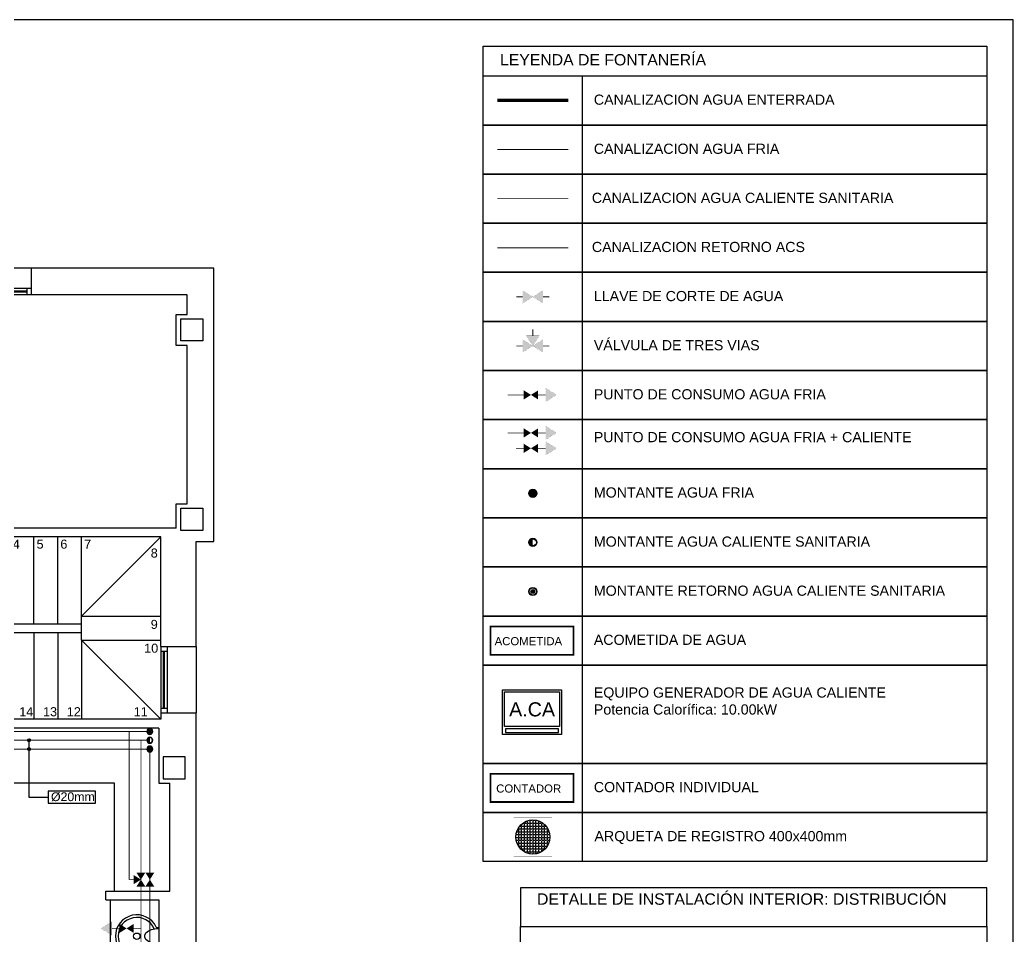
# Model space of a CAD drawing. Header units: millimetres. Extents: x 441156 to 441876, y 4514765 to 4515211.
# Drawn here: x 441382.74 to 441394.01, y 4514959.53 to 4514969.94 of the extents above; entities that cross this region are included whole.
import ezdxf
from ezdxf.enums import TextEntityAlignment as Align

# ---------------------------------------------------------------- set-up
doc = ezdxf.new("R2010")
doc.units = ezdxf.units.MM
for name, pattern in [('CONTINUA', [0]), ('DASHED', [0.75, 0.5, -0.25]), ('RAYITAS', [0.375, 0.25, -0.125])]:
    doc.linetypes.add(name, pattern=pattern)
doc.layers.add('01_cartela', color=6, linetype='Continuous', plot=False)
for name, color, linetype in [('01_mono PRIMERA', 2, 'Continuous'), ('01_proyección', 4, 'RAYITAS'), ('01_textos', 7, 'Continuous'), ('CALEFAC_NOTAS', 7, 'Continuous'), ('INGIN CLIMATIZACION TEXTO', 7, 'Continuous'), ('INGIN FONTANERIA ACS', 10, 'Continuous'), ('INGIN FONTANERIA AGUA FRIA', 150, 'Continuous'), ('INGIN FONTANERIA MAQUINAS', 7, 'Continuous'), ('INGIN FONTANERIA TEXTO', 7, 'Continuous'), ('INGIN SANEAMIENTO TEXTO', 7, 'Continuous'), ('INGIN TEXTO', 7, 'Continuous')]:
    doc.layers.add(name, color=color, linetype=linetype)
doc.styles.add('Estilo1', font='swissel.ttf')
doc.styles.add('NIEVES2', font='sanss___.ttf')

# ---------------------------------------------------------------- blocks, each defined once
blk = doc.blocks.new('MONTANTE AF')
at = {"layer": 'INGIN FONTANERIA AGUA FRIA', "ltscale": 0.01}
h = blk.add_hatch(color=256, dxfattribs=at)
h.dxf.hatch_style = 1
edge = h.paths.add_edge_path()
edge.add_arc((52.455, 53.384), 0.222, 0, 360)
edge = h.paths.add_edge_path(flags=17)
edge.add_arc((52.455, 53.384), 0.192, 0, 360)
h = blk.add_hatch(color=256, dxfattribs=at)
h.dxf.hatch_style = 1
edge = h.paths.add_edge_path()
edge.add_arc((52.455, 53.384), 0.192, 0, 360)
for radius in [0.222, 0.192]:
    blk.add_circle((52.455, 53.384), radius, dxfattribs=at)
blk = doc.blocks.new('MONTANTE ACS')
at = {"layer": 'INGIN FONTANERIA ACS', "ltscale": 0.01}
h = blk.add_hatch(color=256, dxfattribs=at)
h.dxf.hatch_style = 1
edge = h.paths.add_edge_path()
edge.add_arc((52.455, 52.184), 0.222, 0, 360)
edge = h.paths.add_edge_path(flags=17)
edge.add_arc((52.455, 52.184), 0.192, 0, 360)
h = blk.add_hatch(color=256, dxfattribs=at)
h.dxf.hatch_style = 1
edge = h.paths.add_edge_path()
edge.add_line((52.455, 51.992), (52.455, 52.376))
edge.add_arc((52.455, 52.184), 0.192, 90, 270)
for radius in [0.222, 0.192]:
    blk.add_circle((52.455, 52.184), radius, dxfattribs=at)
blk = doc.blocks.new('MONTANTE RACS')
at = {"layer": 'INGIN FONTANERIA ACS', "ltscale": 0.01}
h = blk.add_hatch(color=86, dxfattribs=at)
h.dxf.hatch_style = 1
edge = h.paths.add_edge_path()
edge.add_arc((52.455, 50.984), 0.222, 0, 360)
edge = h.paths.add_edge_path(flags=17)
edge.add_arc((52.455, 50.984), 0.192, 0, 360)
h = blk.add_hatch(color=86, dxfattribs=at)
h.dxf.hatch_style = 1
edge = h.paths.add_edge_path()
edge.add_arc((52.455, 50.984), 0.105, 0, 360)
at = {"layer": 'INGIN FONTANERIA ACS', "color": 86, "ltscale": 0.01}
for radius in [0.222, 0.192, 0.105]:
    blk.add_circle((52.455, 50.984), radius, dxfattribs=at)
blk = doc.blocks.new('LLAVE DE CORTE')
at = {"layer": 'INGIN FONTANERIA AGUA FRIA'}
h = blk.add_hatch(color=256, dxfattribs=at)
h.dxf.hatch_style = 1
h.paths.add_polyline_path([(52.208, 49.627), (52.208, 49.94), (52.455, 49.784)])
h = blk.add_hatch(color=256, dxfattribs=at)
h.dxf.hatch_style = 1
h.paths.add_polyline_path([(52.703, 49.627), (52.703, 49.94), (52.455, 49.784)])
at = {"layer": 'INGIN FONTANERIA AGUA FRIA', "ltscale": 0.01}
for points, const_width in [([(52.208, 49.784), (52.05, 49.784)], 0.02), ([(52.208, 49.627), (52.208, 49.94), (52.455, 49.784), (52.208, 49.627)], 0.0015), ([(52.703, 49.627), (52.703, 49.94), (52.455, 49.784), (52.703, 49.627)], 0.0015), ([(52.703, 49.784), (52.861, 49.784)], 0.02)]:
    blk.add_lwpolyline(points, dxfattribs=dict(at, const_width=const_width))
blk = doc.blocks.new('3 VIAS')
at = {"layer": 'INGIN FONTANERIA ACS'}
h = blk.add_hatch(color=256, dxfattribs=at)
h.dxf.hatch_style = 1
h.paths.add_polyline_path([(52.612, 48.832), (52.299, 48.832), (52.455, 48.584)])
h = blk.add_hatch(color=256, dxfattribs=at)
h.dxf.hatch_style = 1
h.paths.add_polyline_path([(52.208, 48.427), (52.208, 48.74), (52.455, 48.584)])
h = blk.add_hatch(color=256, dxfattribs=at)
h.dxf.hatch_style = 1
h.paths.add_polyline_path([(52.703, 48.427), (52.703, 48.74), (52.455, 48.584)])
at = {"layer": 'INGIN FONTANERIA ACS', "ltscale": 0.01}
for points, const_width in [([(52.612, 48.832), (52.299, 48.832), (52.455, 48.584), (52.612, 48.832)], 0.0015), ([(52.456, 48.832), (52.456, 48.99)], 0.02), ([(52.208, 48.584), (52.05, 48.584)], 0.02), ([(52.208, 48.427), (52.208, 48.74), (52.455, 48.584), (52.208, 48.427)], 0.0015), ([(52.703, 48.427), (52.703, 48.74), (52.455, 48.584), (52.703, 48.427)], 0.0015), ([(52.703, 48.584), (52.861, 48.584)], 0.02)]:
    blk.add_lwpolyline(points, dxfattribs=dict(at, const_width=const_width))
blk = doc.blocks.new('ARQUETA REGISTRO')
at = {"layer": 'INGIN FONTANERIA AGUA FRIA'}
h = blk.add_hatch(dxfattribs=at)
h.set_pattern_fill('ANGLE', color=256, scale=0.01)
h.set_pattern_definition([(0, (0, 0), (0, 0.06985), [0.0508, -0.01905]), (90, (0, 0), (-0.06985, 4e-18), [0.0508, -0.01905])])
edge = h.paths.add_edge_path()
edge.add_arc((52.458, 47.384), 0.416, 0, 360)
at = {"layer": 'INGIN FONTANERIA AGUA FRIA', "ltscale": 0.01, "const_width": 0.0015}
for points in [[(51.958, 47.884), (52.958, 47.884), (52.958, 46.884), (51.958, 46.884)], [(51.99, 47.852), (52.927, 47.852), (52.927, 46.916), (51.99, 46.916)]]:
    blk.add_lwpolyline(points, close=True, dxfattribs=at)
at = {"layer": 'INGIN FONTANERIA AGUA FRIA', "ltscale": 0.05}
blk.add_circle((52.458, 47.384), 0.416, dxfattribs=at)
blk = doc.blocks.new('CALDERA')
at = {"layer": 'INGIN FONTANERIA MAQUINAS', "color": 5}
for points in [[(2.5155, 32.4781), (2.5155, 32.8604), (3.0215, 32.8604), (3.0215, 32.4781), (2.5155, 32.4781)], [(2.5337, 32.5457), (2.5337, 32.8422), (3.0033, 32.8422), (3.0033, 32.5457)], [(3.0033, 32.5457), (2.5337, 32.5457)]]:
    blk.add_lwpolyline(points, dxfattribs=at)
blk.add_lwpolyline([(2.5418, 32.4941), (2.9951, 32.4941), (2.9951, 32.5273), (2.5418, 32.5273)], close=True, dxfattribs=at)
at = {"layer": 'INGIN FONTANERIA MAQUINAS', "color": 5, "style": 'NIEVES2'}
blk.add_text('A.CA', height=0.12049, dxfattribs=at).set_placement((2.5731, 32.6328))
blk = doc.blocks.new('A$C11D349B9')
at = {"layer": '01_mono PRIMERA', "color": 254}
for p, q in [((1.433, 9.295), (1.433, 13.7)), ((2.933, 13.7, 0), (1.433, 13.7, 0)), ((2.933, 13.4, 0), (2.933, 13.7, 0)), ((2.933, 13.7, 0), (4.433, 13.7, 0)), ((5.983, 13.7, 0), (4.433, 13.7, 0)), ((4.433, 13.4, 0), (4.433, 13.7, 0)), ((5.983, 13.4, 0), (5.983, 13.7, 0)), ((7.483, 13.7, 0), (5.983, 13.7, 0)), ((9.553, 13.7, 0), (7.483, 13.7, 0)), ((7.483, 13.4, 0), (7.483, 13.7, 0)), ((9.553, 10.6), (9.553, 13.7)), ((2.933, 13.47, 0), (4.433, 13.47, 0)), ((2.983, 13.47, 0), (2.983, 13.4, 0)), ((2.983, 13.442, 0), (3.383, 13.442, 0)), ((2.983, 13.428, 0), (3.383, 13.428, 0)), ((3.383, 13.47, 0), (3.383, 13.4, 0)), ((3.433, 13.47, 0), (3.433, 13.4, 0)), ((3.483, 13.47, 0), (3.483, 13.4, 0)), ((3.483, 13.442, 0), (4.383, 13.442, 0)), ((3.483, 13.428, 0), (4.383, 13.428, 0)), ((4.383, 13.47, 0), (4.383, 13.4, 0)), ((7.483, 13.47, 0), (5.983, 13.47, 0)), ((6.033, 13.47, 0), (6.033, 13.4, 0)), ((6.933, 13.442, 0), (6.033, 13.442, 0)), ((6.933, 13.428, 0), (6.033, 13.428, 0)), ((6.933, 13.47, 0), (6.933, 13.4, 0)), ((6.983, 13.47, 0), (6.983, 13.4, 0)), ((7.033, 13.47, 0), (7.033, 13.4, 0)), ((7.433, 13.442, 0), (7.033, 13.442, 0)), ((7.433, 13.428, 0), (7.033, 13.428, 0)), ((7.433, 13.47, 0), (7.433, 13.4, 0)), ((1.733, 13.175), (1.733, 13.4)), ((2.933, 13.4, 0), (1.733, 13.4, 0)), ((2.933, 13.4, 0), (4.433, 13.4, 0)), ((4.968, 13.4, 0), (4.433, 13.4, 0)), ((4.968, 9.665), (4.968, 13.4)), ((5.458, 13.4, 0), (5.983, 13.4, 0)), ((7.483, 13.4, 0), (5.983, 13.4, 0)), ((9.253, 13.4, 0), (7.483, 13.4, 0)), ((9.253, 13.175), (9.253, 13.4)), ((1.733, 9.665), (1.733, 12.825)), ((5.068, 9.665), (5.068, 12.825)), ((9.253, 11.025), (9.253, 12.825)), ((9.128, 10.75), (6.603, 10.75)), ((6.603, 9.665), (6.603, 10.75)), ((8.953, 10.65), (6.703, 10.65)), ((6.703, 9.565), (6.703, 10.65)), ((6.973, 9.665), (6.973, 10.65)), ((7.243, 9.665), (7.243, 10.65)), ((7.513, 9.665), (7.513, 10.65)), ((7.783, 9.665), (7.783, 10.65)), ((8.053, 9.75), (8.053, 10.65)), ((8.053, 9.75), (8.953, 10.65)), ((8.953, 9.405), (8.953, 10.65)), ((9.353, 9.405), (9.353, 10.6)), ((9.353, 10.6, 0), (9.553, 10.6, 0)), ((4.877, 10.388), (4.835, 10.388)), ((4.835, 10.388), (4.835, 9.665)), ((4.877, 10.388), (4.877, 9.565)), ((5.789, 10.388), (5.831, 10.388)), ((5.789, 10.388), (5.789, 9.565)), ((5.831, 10.388), (5.831, 9.665)), ((8.053, 9.75), (8.953, 9.75)), ((8.053, 9.48), (8.053, 9.75)), ((4.102, 9.665), (1.733, 9.665)), ((4.152, 9.665), (4.102, 9.665)), ((4.102, 9.665), (4.102, 9.565)), ((4.152, 9.665), (4.152, 9.565)), ((4.927, 9.665), (4.835, 9.665)), ((4.927, 9.665), (4.927, 9.565)), ((4.927, 9.665), (4.968, 9.665)), ((5.739, 9.665), (5.068, 9.665)), ((5.739, 9.665), (5.831, 9.665)), ((5.739, 9.665), (5.739, 9.565)), ((6.514, 9.665), (6.564, 9.665)), ((6.514, 9.665), (6.514, 9.565)), ((6.603, 9.665), (6.564, 9.665)), ((6.564, 9.665), (6.603, 9.665)), ((6.564, 9.665), (6.564, 9.565)), ((6.703, 9.665), (8.053, 9.665)), ((3.968, 9.565), (2.608, 9.565, 0)), ((2.608, 9.38, 0), (2.608, 9.565, 0)), ((3.968, 9.515), (3.968, 9.565)), ((3.968, 9.515), (3.968, 9.423)), ((3.968, 9.515), (4.068, 9.515)), ((4.102, 9.565), (4.068, 9.565)), ((4.068, 9.515), (4.068, 9.565)), ((4.068, 9.465), (4.068, 9.515)), ((4.102, 9.565), (4.152, 9.565)), ((4.877, 9.565), (4.927, 9.565)), ((5.739, 9.565), (4.927, 9.565)), ((5.789, 9.565), (5.739, 9.565)), ((6.564, 9.565), (6.514, 9.565)), ((6.703, 9.565), (6.564, 9.565)), ((6.703, 9.565), (6.703, 8.58)), ((6.703, 9.565), (8.053, 9.565)), ((6.973, 9.565), (6.973, 8.58)), ((7.243, 9.565), (7.243, 8.58)), ((7.513, 9.565), (7.513, 8.58)), ((7.783, 9.565), (7.783, 8.58)), ((8.053, 9.48), (8.953, 9.48)), ((8.053, 9.48), (8.053, 8.58)), ((8.053, 9.48), (8.953, 8.58)), ((2.608, 9.38, 0), (1.858, 9.38, 0)), ((1.858, 9.295), (1.858, 9.38, 0)), ((2.608, 9.355), (2.608, 9.38, 0)), ((3.244, 9.465), (3.244, 9.423)), ((3.244, 9.465), (4.068, 9.465)), ((3.244, 9.423), (3.968, 9.423)), ((8.953, 9.405), (8.953, 8.655)), ((8.953, 9.405), (9.353, 9.405)), ((9.023, 9.405), (9.023, 8.655)), ((9.353, 9.405), (9.353, 8.655)), ((1.858, 9.295, 0), (1.433, 9.295)), ((1.433, 8.595), (1.433, 9.295)), ((1.788, 8.595), (1.788, 9.295)), ((1.858, 9.245), (1.788, 9.245)), ((1.816, 8.645), (1.816, 9.245)), ((1.83, 8.645), (1.83, 9.245)), ((1.858, 7.955), (1.858, 9.355)), ((2.608, 9.355), (1.858, 9.355)), ((1.858, 8.595), (1.858, 9.295)), ((2.582, 9.329), (1.884, 9.329)), ((1.884, 9.329), (1.884, 7.981)), ((2.118, 9.275), (2.348, 9.275)), ((2.582, 7.981), (2.582, 9.329)), ((2.608, 7.955), (2.608, 9.355)), ((8.953, 9.355), (9.023, 9.355)), ((8.981, 8.705), (8.981, 9.355)), ((8.995, 8.705), (8.995, 9.355)), ((1.977, 8.237), (1.963, 9.116)), ((2.143, 9.115), (2.323, 9.115)), ((2.489, 8.237), (2.503, 9.116)), ((2.019, 8.237), (2.007, 8.989)), ((2.447, 8.237), (2.459, 8.989)), ((3.968, 8.74), (3.968, 8.69)), ((3.968, 8.74), (4.068, 8.74)), ((3.968, 7.955), (3.968, 8.69)), ((3.968, 8.69), (4.068, 8.69)), ((4.068, 8.69), (4.068, 8.74)), ((4.068, 8.58), (4.068, 8.69)), ((8.953, 8.705), (9.023, 8.705)), ((1.433, 7.68), (1.433, 8.595)), ((1.433, 8.595), (1.858, 8.595)), ((1.858, 8.645), (1.788, 8.645)), ((1.858, 8.595), (1.858, 7.955)), ((4.068, 8.58), (4.268, 8.58)), ((5.283, 8.58, 0), (4.268, 8.58)), ((4.268, 8.58), (4.268, 7.955)), ((5.419, 8.58), (5.283, 8.58)), ((5.283, 8.58, 0), (5.283, 7.955, 0)), ((5.419, 8.58), (5.469, 8.58)), ((5.419, 8.48), (5.419, 8.58)), ((5.469, 8.48), (5.469, 8.58)), ((6.194, 7.756), (6.194, 8.58)), ((6.194, 8.58), (6.244, 8.58)), ((8.953, 8.58), (6.244, 8.58)), ((6.244, 8.48), (6.244, 8.58)), ((8.953, 8.655), (9.353, 8.655)), ((8.953, 8.655), (8.953, 8.58)), ((9.353, 3), (9.353, 8.655)), ((2.847, 8.495, 0), (2.843, 8.285, 0)), ((3.069, 8.545, 0), (2.897, 8.545, 0)), ((3.119, 8.495, 0), (3.123, 8.285, 0)), ((3.968, 8.505), (3.358, 8.505, 0)), ((3.358, 7.955, 0), (3.358, 8.505, 0)), ((4.068, 8.53), (4.068, 7.955)), ((4.068, 8.53), (4.068, 7.955)), ((4.068, 8.53), (4.218, 8.53)), ((4.218, 8.53), (4.218, 7.955)), ((5.283, 8.555, 0), (4.268, 8.555)), ((5.419, 8.48), (5.383, 8.48)), ((5.383, 8.48, 0), (5.383, 7.855, 0)), ((5.469, 8.48), (5.419, 8.48)), ((6.244, 8.48), (6.153, 8.48)), ((6.153, 7.756), (6.153, 8.48)), ((6.283, 8.48), (6.244, 8.48)), ((6.283, 8.48), (6.244, 8.48)), ((6.283, 7.855), (6.283, 8.48)), ((6.333, 8.205), (6.333, 8.48)), ((6.783, 8.48), (6.333, 8.48)), ((6.783, 8.48), (6.783, 7.905)), ((8.928, 8.48), (6.833, 8.48)), ((6.833, 8.48), (6.833, 7.855)), ((2.943, 8.305, 0), (2.943, 8.365, 0)), ((3.023, 8.305, 0), (3.023, 8.365, 0)), ((3.073, 8.235, 0), (2.893, 8.235, 0)), ((3.013, 8.295, 0), (2.953, 8.295, 0)), ((2.22, 8.005), (2.22, 8.142)), ((2.246, 8.142), (2.246, 8.005)), ((6.333, 8.205), (6.633, 8.205)), ((6.633, 7.905), (6.633, 8.205)), ((2.066, 8.035), (2.027, 7.995)), ((2.067, 8.012), (2.133, 8.012)), ((2.067, 8.012), (2.067, 7.997)), ((2.167, 8.05), (2.102, 8.05)), ((2.167, 8.092), (2.22, 8.092)), ((2.167, 8.05), (2.22, 8.05)), ((2.246, 8.092), (2.299, 8.092)), ((2.246, 8.05), (2.299, 8.05)), ((2.299, 8.05), (2.364, 8.05)), ((2.399, 8.012), (2.333, 8.012)), ((2.399, 7.997), (2.399, 8.012)), ((2.4, 8.035), (2.439, 7.995)), ((2.817, 8.082, 0), (2.815, 7.955, 0)), ((3.149, 8.082, 0), (3.151, 7.955, 0)), ((3.648, 8.111, 0), (3.678, 8.112, 0)), ((3.968, 7.955, 0), (1.858, 7.955, 0)), ((2.608, 7.955), (1.858, 7.955)), ((1.884, 7.981), (2.582, 7.981)), ((2.067, 7.997), (2.133, 7.997)), ((2.333, 7.997), (2.399, 7.997)), ((3.566, 7.957, 0), (3.567, 7.972, 0)), ((3.757, 7.955, 0), (3.569, 7.955, 0)), ((3.76, 7.957, 0), (3.759, 7.972, 0)), ((4.218, 7.955), (4.068, 7.955)), ((5.283, 7.955), (4.268, 7.955)), ((6.633, 7.905), (6.783, 7.905)), ((2.133, 5.055), (2.133, 7.855)), ((5.383, 7.855, 0), (2.133, 7.855, 0)), ((6.283, 7.855), (6.833, 7.855)), ((8.428, 7.855), (6.833, 7.855)), ((8.428, 6.63), (8.428, 7.855)), ((8.928, 7.855, 0), (9.053, 7.855, 0)), ((9.053, 6.63), (9.053, 7.855)), ((1.833, 7.68), (1.433, 7.68)), ((1.833, 4.63), (1.833, 7.68)), ((6.194, 7.756), (6.153, 7.756)), ((6.408, 6.63), (6.408, 5.055)), ((7.133, 6.63, 0), (6.408, 6.63)), ((7.133, 6.63, 0), (7.133, 6.53, 0)), ((8.328, 6.63, 0), (9.053, 6.63, 0)), ((8.328, 6.53, 0), (8.328, 6.63, 0)), ((6.508, 6.53), (6.508, 5.055)), ((7.133, 6.53, 0), (6.508, 6.53, 0)), ((7.133, 6.53, 0), (6.508, 6.53, 0)), ((7.133, 4.93, 0), (7.133, 6.53, 0)), ((8.328, 6.53, 0), (8.928, 6.53, 0)), ((8.378, 6.53, 0), (8.378, 4.93, 0)), ((8.928, 6.53, 0), (8.928, 4.93, 0)), ((8.926, 6.215, 0), (8.911, 6.214, 0)), ((8.928, 6.212, 0), (8.928, 6.024, 0)), ((8.771, 6.103, 0), (8.771, 6.134, 0)), ((8.926, 6.022, 0), (8.911, 6.023, 0)), ((8.926, 5.438, 0), (8.911, 5.437, 0)), ((8.928, 5.247, 0), (8.928, 5.435, 0)), ((8.771, 5.356, 0), (8.771, 5.326, 0)), ((8.926, 5.244, 0), (8.911, 5.245, 0)), ((6.408, 5.055), (6.283, 5.055)), ((6.283, 4.93, 0), (6.283, 5.055, 0)), ((6.358, 5.055), (6.358, 5.055)), ((6.508, 5.055), (6.633, 5.055)), ((6.558, 5.055), (6.558, 5.055)), ((6.633, 4.93, 0), (6.633, 5.055, 0)), ((2.258, 4.93), (2.828, 4.93, 0)), ((2.828, 4.93), (2.828, 4.63)), ((5.628, 4.93, 0), (2.828, 4.93)), ((5.628, 4.86, 0), (2.828, 4.86)), ((2.878, 4.93), (2.878, 4.86)), ((2.878, 4.902, 0), (4.578, 4.902, 0)), ((2.878, 4.888, 0), (4.578, 4.888, 0)), ((4.578, 4.93, 0), (4.578, 4.86, 0)), ((4.628, 4.93, 0), (4.628, 4.86, 0)), ((4.678, 4.93, 0), (4.678, 4.86, 0)), ((5.578, 4.902, 0), (4.678, 4.902, 0)), ((5.578, 4.888, 0), (4.678, 4.888, 0)), ((5.578, 4.93, 0), (5.578, 4.86, 0)), ((5.628, 4.93, 0), (6.283, 4.93, 0)), ((5.628, 4.93, 0), (5.628, 4.63, 0)), ((6.633, 4.93, 0), (7.133, 4.93, 0)), ((7.133, 4.05, 0), (7.133, 4.93, 0)), ((8.328, 4.93, 0), (8.928, 4.93)), ((8.328, 4.93, 0), (8.328, 4.894, 0)), ((8.328, 4.894, 0), (8.328, 4.866, 0)), ((8.328, 4.866, 0), (8.328, 4.83, 0)), ((8.328, 4.83, 0), (8.928, 4.83)), ((8.928, 4.83, 0), (8.928, 3.3, 0)), ((1.833, 4.63), (2.828, 4.63)), ((1.833, 3), (1.833, 4.63)), ((1.853, 4.63), (1.853, 3.02)), ((1.883, 4.63), (1.883, 3.05)), ((2.828, 4.63), (5.628, 4.63, 0)), ((5.628, 4.63), (6.808, 4.63)), ((6.808, 3), (6.808, 4.63)), ((8.338, 4.534, 0), (8.338, 4.362, 0)), ((8.387, 4.584, 0), (8.597, 4.588, 0)), ((8.648, 4.538, 0), (8.648, 4.358, 0)), ((8.801, 4.614, 0), (8.928, 4.616, 0)), ((8.578, 4.488, 0), (8.518, 4.488, 0)), ((8.578, 4.408, 0), (8.518, 4.408, 0)), ((8.588, 4.478, 0), (8.588, 4.418, 0)), ((8.387, 4.312, 0), (8.597, 4.308, 0)), ((8.801, 4.282, 0), (8.928, 4.28, 0)), ((7.233, 3.3), (7.383, 3.3)), ((8.083, 3.3, 0), (7.383, 3.3, 0)), ((7.383, 3.3, 0), (7.383, 3, 0)), ((7.433, 3.3, 0), (7.433, 3.23, 0)), ((8.033, 3.272, 0), (7.433, 3.272, 0)), ((8.033, 3.3, 0), (8.033, 3.23, 0)), ((8.083, 3.3), (8.928, 3.3)), ((8.083, 3.3, 0), (8.083, 3, 0)), ((8.083, 3.23, 0), (7.383, 3.23, 0)), ((8.033, 3.258, 0), (7.433, 3.258, 0)), ((1.883, 3.05), (6.808, 3.05)), ((1.833, 3), (6.808, 3)), ((1.833, 3), (1.833, 0)), ((1.853, 3.02), (6.808, 3.02)), ((1.923, 3), (1.923, 0.1)), ((2.023, 0.1), (2.023, 3)), ((5.543, 0.2, 0), (5.543, 3, 0)), ((5.643, 0.2, 0), (5.643, 3, 0)), ((6.808, 3), (7.383, 3)), ((8.083, 3, 0), (7.383, 3, 0)), ((8.083, 3), (9.353, 3, 0)), ((9.163, 0.1, 0), (9.163, 3, 0)), ((9.263, 3, 0), (9.263, 0.1, 0)), ((9.353, 3, 0), (9.353, 0, 0)), ((2.023, 2.9, 0), (5.543, 2.9, 0)), ((5.643, 2.9, 0), (9.163, 2.9, 0)), ((5.543, 2.262, 0), (2.023, 2.262, 0)), ((9.163, 2.262, 0), (5.643, 2.262, 0)), ((5.543, 2.212, 0), (2.023, 2.212, 0)), ((9.163, 2.212, 0), (5.643, 2.212, 0)), ((5.543, 1.575, 0), (2.023, 1.575, 0)), ((5.543, 1.525, 0), (2.023, 1.525, 0)), ((9.163, 1.575, 0), (5.643, 1.575, 0)), ((9.163, 1.525, 0), (5.643, 1.525, 0)), ((5.543, 0.887, 0), (2.023, 0.887, 0)), ((5.543, 0.837, 0), (2.023, 0.837, 0)), ((9.163, 0.887, 0), (5.643, 0.887, 0)), ((9.163, 0.837, 0), (5.643, 0.837, 0)), ((2.023, 0.2, 0), (9.163, 0.2, 0)), ((5.593, 0.1, 0), (5.593, 0.2, 0)), ((5.593, 0.1, 0), (5.593, 0.2, 0)), ((1.923, 0.1, 0), (9.263, 0.1, 0)), ((1.833, 0, 0), (9.353, 0, 0))]:
    blk.add_line(p, q, dxfattribs=at)
for points in [[(5.458, 13.4), (5.458, 12.825)], [(1.733, 13.175), (1.858, 13.175), (1.858, 12.825)], [(9.253, 12.825), (9.128, 12.825), (9.128, 13.175)], [(9.128, 13.175), (9.253, 13.175)], [(1.858, 12.825), (1.733, 12.825)], [(5.458, 12.825), (5.068, 12.825)], [(9.128, 10.75), (9.128, 11.025)], [(9.128, 11.025), (9.253, 11.025)], [(8.928, 8.48), (8.928, 7.855)], [(2.133, 5.055), (2.258, 5.055), (2.258, 4.93)], [(7.233, 3.3), (7.233, 4.05), (7.133, 4.05)]]:
    blk.add_lwpolyline(points, dxfattribs=at)
for points in [[(1.808, 12.875), (1.558, 12.875), (1.558, 13.125), (1.808, 13.125), (1.808, 12.875)], [(5.408, 12.875), (5.158, 12.875), (5.158, 13.125), (5.408, 13.125), (5.408, 12.875)], [(9.178, 13.125), (9.428, 13.125), (9.428, 12.875), (9.178, 12.875), (9.178, 13.125)], [(9.178, 10.975), (9.428, 10.975), (9.428, 10.725), (9.178, 10.725), (9.178, 10.975)], [(2.538, 9.45), (1.858, 9.45), (1.858, 9.595), (2.538, 9.595)], [(1.808, 7.905), (1.558, 7.905), (1.558, 8.155), (1.808, 8.155), (1.808, 7.905)], [(6.583, 7.905), (6.333, 7.905), (6.333, 8.155), (6.583, 8.155), (6.583, 7.905)], [(8.978, 7.905), (9.228, 7.905), (9.228, 8.155), (8.978, 8.155), (8.978, 7.905)], [(2.208, 4.755), (1.958, 4.755), (1.958, 5.005), (2.208, 5.005), (2.208, 4.755)], [(6.583, 4.755), (6.333, 4.755), (6.333, 5.005), (6.583, 5.005), (6.583, 4.755)], [(8.978, 4.755), (9.228, 4.755), (9.228, 5.005), (8.978, 5.005), (8.978, 4.755)], [(8.928, 4.05), (7.233, 4.05), (7.233, 3.3), (8.928, 3.3)], [(8.878, 4), (7.283, 4), (7.283, 3.35), (8.878, 3.35)], [(6.933, 3.125), (7.183, 3.125), (7.183, 3.375), (6.933, 3.375), (6.933, 3.125)], [(8.978, 3.125), (9.228, 3.125), (9.228, 3.375), (8.978, 3.375), (8.978, 3.125)]]:
    blk.add_lwpolyline(points, close=True, dxfattribs=at)
at = {"layer": '01_mono PRIMERA', "color": 254, "elevation": 0, "flags": 128}
for points in [[(3.164, 7.955, 0.414214), (3.168, 7.959), (3.168, 7.96), (3.158, 8.58, 0.436396), (3.154, 8.585), (2.812, 8.585, 0.436396), (2.808, 8.58), (2.798, 7.96), (2.798, 7.959, 0.414214), (2.802, 7.955)], [(8.928, 4.629, 0.414214), (8.924, 4.633), (8.923, 4.633), (8.302, 4.623, 0.436396), (8.298, 4.619), (8.298, 4.277, 0.436396), (8.302, 4.273), (8.923, 4.263), (8.924, 4.263, 0.414214), (8.928, 4.267)]]:
    blk.add_lwpolyline(points, format="xyb", close=True, dxfattribs=at)
at = {"layer": '01_mono PRIMERA', "color": 254, "elevation": 0}
blk.add_lwpolyline([(7.778, 4.894), (8.928, 4.894), (8.928, 4.866), (7.778, 4.866)], close=True, dxfattribs=at)
at = {"layer": '01_mono PRIMERA', "color": 254}
for centre, radius in [((2.233, 8.265), 0.0275), ((3.663, 8.202, 0), 0.036), ((2.863, 8.175, 0), 0.01), ((3.103, 8.175, 0), 0.01), ((2.983, 8.035, 0), 0.051), ((8.68, 6.118, 0), 0.036), ((8.68, 5.341, 0), 0.036), ((8.708, 4.568, 0), 0.01), ((8.848, 4.448, 0), 0.051), ((8.708, 4.328, 0), 0.01)]:
    blk.add_circle(centre, radius, dxfattribs=at)
for centre, radius, start, end in [((4.877, 9.665), 0.725, 93.2758, 180), ((5.789, 9.665), 0.725, 0, 86.7242), ((3.968, 9.465), 0.725, 183.2758, 270), ((2.117, 9.121), 0.154, 89.317, 181.6763), ((2.349, 9.121), 0.154, 358.3237, 90.683), ((2.139, 8.982), 0.132, 88.598, 177.0747), ((2.327, 8.982), 0.132, 2.9253, 91.402), ((2.897, 8.495, 0), 0.05, 90, 179.076), ((3.069, 8.495, 0), 0.05, 0.924, 90), ((6.194, 8.48), 0.725, 180, 266.7242), ((2.983, 8.365, 0), 0.04, 0, 180), ((3.663, 8.202, 0), 0.243, 294.8749, 245.1251), ((3.663, 8.202, 0), 0.213, 292.0656, 248.0564), ((2.167, 8.24), 0.19, 180.9132, 270), ((2.167, 8.24), 0.148, 180.8545, 270), ((2.299, 8.24), 0.148, 270, 359.079), ((2.299, 8.24), 0.19, 270, 359.0249), ((2.893, 8.285, 0), 0.05, 179.076, 270), ((2.953, 8.305, 0), 0.01, 180, 270), ((3.013, 8.305, 0), 0.01, 270, 0), ((3.073, 8.285, 0), 0.05, 270, 0.924), ((2.102, 8), 0.05, 90, 135), ((2.133, 8.005), 0.017, 206.179, 153.821), ((2.133, 8.005), 0.0075, 270, 90), ((2.233, 8.005), 0.019, 133.1736, 46.8264), ((2.233, 8.005), 0.013, 180, 0), ((2.333, 8.005), 0.017, 26.179, 333.821), ((2.333, 8.005), 0.0075, 90, 270), ((2.364, 8), 0.05, 45.1537, 90), ((2.824, 8.081, 0), 0.007, 93.0641, 179.076), ((2.983, 5.11, 0), 2.982, 86.9359, 93.0641), ((3.142, 8.081, 0), 0.007, 0.924, 86.9359), ((3.859, 7.958, 0), 0.279, 163.1835, 180.617), ((3.729, 7.997, 0), 0.143, 134.3044, 163.1835), ((3.663, 8.064, 0), 0.0498, 107.9532, 134.3044), ((3.663, 8.064, 0), 0.0498, 45.6956, 72.5904), ((3.598, 7.997, 0), 0.143, 16.8165, 45.6956), ((3.468, 7.958, 0), 0.279, 359.383, 16.8165), ((1.991, 8.031), 0.05, 270, 314.9968), ((2.475, 8.031), 0.05, 224.9908, 270), ((3.554, 7.971, 0), 0.0128, 3.786, 59.4709), ((3.569, 7.957, 0), 0.0027, 186.6841, 270), ((3.757, 7.957, 0), 0.0027, 270, 353.3159), ((3.772, 7.971, 0), 0.0128, 120.5291, 176.214), ((8.68, 6.118, 0), 0.243, 24.8749, 335.1251), ((8.68, 6.118, 0), 0.213, 22.0656, 338.0564), ((8.925, 5.923, 0), 0.279, 89.383, 106.8165), ((8.912, 6.227, 0), 0.0128, 210.5291, 266.214), ((8.925, 6.212, 0), 0.0027, 0, 83.3159), ((8.819, 6.119, 0), 0.0498, 135.6956, 162.5904), ((8.819, 6.119, 0), 0.0498, 197.9532, 224.3044), ((8.886, 6.053, 0), 0.143, 106.8165, 135.6956), ((8.886, 6.184, 0), 0.143, 224.3044, 253.1835), ((8.925, 6.314, 0), 0.279, 253.1835, 270.617), ((8.912, 6.01, 0), 0.0128, 93.786, 149.4709), ((8.925, 6.024, 0), 0.0027, 276.6841, 0), ((8.68, 5.341, 0), 0.243, 24.8749, 335.1251), ((8.68, 5.341, 0), 0.213, 21.9436, 337.9344), ((8.886, 5.275, 0), 0.143, 106.8165, 135.6956), ((8.925, 5.145, 0), 0.279, 89.383, 106.8165), ((8.912, 5.45, 0), 0.0128, 210.5291, 266.214), ((8.925, 5.435, 0), 0.0027, 0, 83.3159), ((8.819, 5.341, 0), 0.0498, 135.6956, 162.0468), ((8.819, 5.341, 0), 0.0498, 197.4096, 224.3044), ((8.886, 5.406, 0), 0.143, 224.3044, 253.1835), ((8.925, 5.536, 0), 0.279, 253.1835, 270.617), ((8.912, 5.232, 0), 0.0128, 93.786, 149.4709), ((8.925, 5.247, 0), 0.0027, 276.6841, 0), ((8.388, 4.534, 0), 0.05, 90.924, 180), ((8.598, 4.538, 0), 0.05, 0, 90.924), ((11.772, 4.448, 0), 2.982, 176.9359, 183.0641), ((8.801, 4.607, 0), 0.007, 90.924, 176.9359), ((8.518, 4.448, 0), 0.04, 90, 270), ((8.578, 4.478, 0), 0.01, 0, 90), ((8.578, 4.418, 0), 0.01, 270, 0), ((8.388, 4.362, 0), 0.05, 180, 269.076), ((8.598, 4.358, 0), 0.05, 269.076, 0), ((8.801, 4.289, 0), 0.007, 183.0641, 269.076), ((8.568, 3.675), 0.04, 0.0137, 180.0137), ((8.568, 3.675), 0.04, 180.0137, 0.0137)]:
    blk.add_arc(centre, radius, start, end, dxfattribs=at)
at = {"layer": '01_mono PRIMERA', "color": 254, "extrusion": (0, 0, -1)}
blk.add_ellipse((2.233, 8.142), major_axis=(-0.013, 0), ratio=0.955769, start_param=0, end_param=3.141593, dxfattribs=at)
at = {"layer": '01_proyección', "color": 120, "ltscale": 0.25}
for p, q in [((5.693, 11.265, 0), (5.068, 11.265, 0)), ((5.693, 11.165, 0), (5.068, 11.165, 0)), ((5.693, 11.265, 0), (5.693, 9.665, 0)), ((4.068, 10.265), (1.733, 10.265)), ((3.968, 9.665, 0), (3.968, 10.265, 0)), ((4.068, 9.665, 0), (4.068, 10.265, 0))]:
    blk.add_line(p, q, dxfattribs=at)
at = {"layer": '01_mono PRIMERA', "color": 254, "style": 'NIEVES2'}
for s, height, p in [('2', 0.103, (6.772, 10.517)), ('3', 0.103, (7.042, 10.517)), ('4', 0.103, (7.312, 10.517)), ('5', 0.103, (7.582, 10.517)), ('6', 0.103, (7.852, 10.517)), ('7', 0.103, (8.122, 10.517)), ('8', 0.103, (8.878, 10.416)), ('9', 0.103, (8.878, 9.606)), ('10', 0.1026, (8.843, 9.336)), ('17', 0.1026, (6.615, 8.615)), ('16', 0.1026, (6.885, 8.615)), ('15', 0.1026, (7.155, 8.615)), ('14', 0.1026, (7.425, 8.615)), ('13', 0.1026, (7.695, 8.615)), ('12', 0.1026, (7.965, 8.615)), ('11', 0.1026, (8.724, 8.615))]:
    blk.add_text(s, height=height, dxfattribs=at).set_placement(p, align=Align.CENTER)

msp = doc.modelspace()

# ---------------------------------------------------------------- hatches: boundary and pattern name
at = {"layer": 'INGIN CLIMATIZACION TEXTO', "linetype": 'Continuous', "ltscale": 0.5}
h = msp.add_hatch(color=2, dxfattribs=at)
edge = h.paths.add_edge_path()
edge.add_arc((441382.84040568, 4514961.75837145), 0.016875, 0, 360)
h = msp.add_hatch(color=2, dxfattribs=at)
edge = h.paths.add_edge_path()
edge.add_arc((441382.84040568, 4514961.65837145), 0.016875, 0, 360)
at = {"layer": 'INGIN FONTANERIA AGUA FRIA'}
h = msp.add_hatch(color=256, dxfattribs=at)
h.dxf.hatch_style = 1
h.paths.add_polyline_path([(441388.45546241, 4514965.62712485), (441388.45546241, 4514965.73020668), (441388.53704477, 4514965.67880165)])
h = msp.add_hatch(color=256, dxfattribs=at)
h.dxf.hatch_style = 1
h.paths.add_polyline_path([(441388.61862713, 4514965.62712485), (441388.61862713, 4514965.73020668), (441388.53704477, 4514965.67880165)])
h = msp.add_hatch(color=256, dxfattribs=at)
h.dxf.hatch_style = 1
h.paths.add_polyline_path([(441388.70457124, 4514965.60135439), (441388.70457124, 4514965.75597713), (441388.82694479, 4514965.67886959)])
h = msp.add_hatch(color=256, dxfattribs=at)
h.dxf.hatch_style = 1
h.paths.add_polyline_path([(441388.45546241, 4514965.19572753), (441388.45546241, 4514965.29880936), (441388.53704477, 4514965.24740433)])
h = msp.add_hatch(color=256, dxfattribs=at)
h.dxf.hatch_style = 1
h.paths.add_polyline_path([(441388.61862713, 4514965.19572753), (441388.61862713, 4514965.29880936), (441388.53704477, 4514965.24740433)])
h = msp.add_hatch(color=256, dxfattribs=at)
h.dxf.hatch_style = 1
h.paths.add_polyline_path([(441388.70457124, 4514965.16995707), (441388.70457124, 4514965.32457982), (441388.82694479, 4514965.24747227)])
h = msp.add_hatch(color=10, dxfattribs=at)
h.dxf.hatch_style = 1
h.paths.add_polyline_path([(441388.70457124, 4514964.99473308), (441388.70457124, 4514965.14935582), (441388.82694479, 4514965.07224828)])
h = msp.add_hatch(color=10, dxfattribs=at)
h.dxf.hatch_style = 1
h.paths.add_polyline_path([(441388.45546241, 4514965.02050354), (441388.45546241, 4514965.12358536), (441388.53704477, 4514965.07218034)])
h = msp.add_hatch(color=10, dxfattribs=at)
h.dxf.hatch_style = 1
h.paths.add_polyline_path([(441388.61862713, 4514965.02050354), (441388.61862713, 4514965.12358536), (441388.53704477, 4514965.07218034)])
h = msp.add_hatch(color=10, dxfattribs=at)
h.dxf.hatch_style = 1
h.paths.add_polyline_path([(441383.77972054, 4514959.69975049), (441383.77972054, 4514959.54512775), (441383.657347, 4514959.62223529)])
h = msp.add_hatch(color=10, dxfattribs=at)
h.dxf.hatch_style = 1
h.paths.add_polyline_path([(441383.86566465, 4514959.67398004), (441383.86566465, 4514959.57089821), (441383.94724701, 4514959.62230324)])
h = msp.add_hatch(color=10, dxfattribs=at)
h.dxf.hatch_style = 1
h.paths.add_polyline_path([(441384.02882938, 4514959.67398004), (441384.02882938, 4514959.57089821), (441383.94724701, 4514959.62230324)])

# ---------------------------------------------------------------- linework, layer by layer
at = {"layer": '01_cartela', "color": 3}
msp.add_lwpolyline([(441363.37182267, 4514969.93626665), (441363.37182267, 4514948.40124264), (441394.00981074, 4514948.40124264), (441394.00981074, 4514969.93626665)], close=True, dxfattribs=at)
at = {"layer": 'CALEFAC_NOTAS', "linetype": 'CONTINUA'}
msp.add_line((441387.99629552, 4514969.63626665), (441393.70981074, 4514969.63626665), dxfattribs=at)
for points in [[(441388.41910522, 4514959.64263841), (441393.70981074, 4514959.64263841), (441393.70981074, 4514960.08127225), (441388.41910522, 4514960.08127225)], [(441388.41910522, 4514959.64263841), (441393.70981074, 4514959.64263841), (441393.70981074, 4514953.98014725), (441388.41910522, 4514953.98014725)]]:
    msp.add_lwpolyline(points, close=True, dxfattribs=at)
at = {"layer": 'INGIN CLIMATIZACION TEXTO', "color": 2, "linetype": 'Continuous', "ltscale": 0.5}
msp.add_line((441382.84040568, 4514961.10725287, 0.0000052), (441382.84040568, 4514961.75837145, 0.0000052), dxfattribs=at)
at = {"layer": 'INGIN CLIMATIZACION TEXTO', "color": 2, "linetype": 'Continuous', "ltscale": 0.5, "elevation": 0.0000052}
msp.add_lwpolyline([(441383.05887454, 4514961.10725287), (441382.84040568, 4514961.10725287)], dxfattribs=at)
msp.add_lwpolyline([(441383.05887454, 4514961.04451386), (441383.59551985, 4514961.04451386), (441383.59551985, 4514961.17999188), (441383.05887454, 4514961.17999188)], close=True, dxfattribs=at)
at = {"layer": 'INGIN CLIMATIZACION TEXTO', "color": 2, "linetype": 'Continuous', "ltscale": 0.5}
for centre in [(441382.84040568, 4514961.75837145, 0.0000052), (441382.84040568, 4514961.65837145, 0.0000052)]:
    msp.add_circle(centre, 0.016875, dxfattribs=at)
at = {"layer": 'INGIN FONTANERIA ACS', "linetype": 'CONTINUA', "ltscale": 3, "const_width": 0.01}
msp.add_lwpolyline([(441388.15587992, 4514967.90646605), (441388.96027036, 4514967.90646605)], dxfattribs=at)
at = {"layer": 'INGIN FONTANERIA ACS', "color": 86, "linetype": 'CONTINUA', "ltscale": 3, "const_width": 0.01}
msp.add_lwpolyline([(441388.15587992, 4514967.34904429), (441388.96027036, 4514967.34904429)], dxfattribs=at)
at = {"layer": 'INGIN FONTANERIA ACS', "color": 86, "linetype": 'CONTINUA', "ltscale": 3, "const_width": 0.01, "elevation": 0.0000052}
for points in [[(441382.1130523, 4514961.85837145), (441383.97780672, 4514961.85837145)], [(441383.97780672, 4514960.176273), (441383.97780672, 4514961.85837145)], [(441383.97780672, 4514961.85837145), (441384.18215899, 4514961.85837145)]]:
    msp.add_lwpolyline(points, dxfattribs=at)
at = {"layer": 'INGIN FONTANERIA ACS', "linetype": 'CONTINUA', "ltscale": 3, "const_width": 0.01, "elevation": 0.0000052}
for points in [[(441382.1130523, 4514961.75837145), (441384.11158296, 4514961.75837145)], [(441384.11158296, 4514957.17863973), (441384.11158296, 4514961.75837145)], [(441384.11158296, 4514961.75837145), (441384.18215899, 4514961.75837145)], [(441384.24100694, 4514961.75837145), (441384.2456326, 4514961.75837145)]]:
    msp.add_lwpolyline(points, dxfattribs=at)
at = {"layer": 'INGIN FONTANERIA AGUA FRIA', "linetype": 'DASHED', "ltscale": 0.1, "const_width": 0.0375}
msp.add_lwpolyline([(441388.15587992, 4514969.02130957), (441388.96027036, 4514969.02130957)], dxfattribs=at)
at = {"layer": 'INGIN FONTANERIA AGUA FRIA', "ltscale": 0.01}
for points, const_width in [([(441388.15587992, 4514968.46388781), (441388.96027036, 4514968.46388781)], 0.01), ([(441388.45546241, 4514965.62712485), (441388.45546241, 4514965.73020668), (441388.53704477, 4514965.67880165), (441388.45546241, 4514965.62712485)], 0.00049409), ([(441388.61862713, 4514965.62712485), (441388.61862713, 4514965.73020668), (441388.53704477, 4514965.67880165), (441388.61862713, 4514965.62712485)], 0.00049409), ([(441388.70457124, 4514965.60135439), (441388.70457124, 4514965.75597713), (441388.82694479, 4514965.67886959), (441388.70457124, 4514965.60135439)], 0.00074113), ([(441388.45546241, 4514965.67866576), (441388.27270882, 4514965.67866576)], 0.0075), ([(441388.61862713, 4514965.67866576), (441388.70457124, 4514965.67866576)], 0.00723936), ([(441388.45546241, 4514965.19572753), (441388.45546241, 4514965.29880936), (441388.53704477, 4514965.24740433), (441388.45546241, 4514965.19572753)], 0.00049409), ([(441388.61862713, 4514965.19572753), (441388.61862713, 4514965.29880936), (441388.53704477, 4514965.24740433), (441388.61862713, 4514965.19572753)], 0.00049409), ([(441388.70457124, 4514965.16995707), (441388.70457124, 4514965.32457982), (441388.82694479, 4514965.24747227), (441388.70457124, 4514965.16995707)], 0.00074113), ([(441388.45546241, 4514965.24726844), (441388.27270882, 4514965.24726845)], 0.0075), ([(441388.61862713, 4514965.24726845), (441388.70457124, 4514965.24726845)], 0.00723936)]:
    msp.add_lwpolyline(points, dxfattribs=dict(at, const_width=const_width))
at = {"layer": 'INGIN FONTANERIA AGUA FRIA', "color": 10, "ltscale": 0.01}
for points, const_width in [([(441388.70457124, 4514964.99473308), (441388.70457124, 4514965.14935582), (441388.82694479, 4514965.07224828), (441388.70457124, 4514964.99473308)], 0.00074113), ([(441388.45546241, 4514965.07204445), (441388.36645882, 4514965.07204445)], 0.00723936), ([(441388.45546241, 4514965.02050354), (441388.45546241, 4514965.12358536), (441388.53704477, 4514965.07218034), (441388.45546241, 4514965.02050354)], 0.00049409), ([(441388.61862713, 4514965.02050354), (441388.61862713, 4514965.12358536), (441388.53704477, 4514965.07218034), (441388.61862713, 4514965.02050354)], 0.00049409), ([(441388.61862713, 4514965.07204445), (441388.70457124, 4514965.07204445)], 0.00723936)]:
    msp.add_lwpolyline(points, dxfattribs=dict(at, const_width=const_width))
at = {"layer": 'INGIN FONTANERIA AGUA FRIA', "const_width": 0.01, "elevation": 0.0000052}
for points in [[(441382.1130523, 4514961.65837145), (441384.21158296, 4514961.65837145)], [(441384.21158296, 4514959.45470359), (441384.21158296, 4514961.65837145)]]:
    msp.add_lwpolyline(points, dxfattribs=at)
at = {"layer": 'INGIN FONTANERIA AGUA FRIA', "color": 10, "ltscale": 0.01, "elevation": -0.00002666}
for points, const_width in [([(441383.77972054, 4514959.69975049), (441383.77972054, 4514959.54512775), (441383.657347, 4514959.62223529), (441383.77972054, 4514959.69975049)], 0.00074113), ([(441383.86566465, 4514959.62243912), (441383.77972054, 4514959.62243912)], 0.00723936), ([(441383.86566465, 4514959.67398004), (441383.86566465, 4514959.57089821), (441383.94724701, 4514959.62230324), (441383.86566465, 4514959.67398004)], 0.00049409), ([(441384.02882938, 4514959.67398004), (441384.02882938, 4514959.57089821), (441383.94724701, 4514959.62230324), (441384.02882938, 4514959.67398004)], 0.00049409), ([(441384.02882938, 4514959.62243912), (441384.11158296, 4514959.62243912)], 0.00723936)]:
    msp.add_lwpolyline(points, dxfattribs=dict(at, const_width=const_width))
at = {"layer": 'INGIN FONTANERIA MAQUINAS', "ltscale": 0.01, "const_width": 0.02041832}
for points in [[(441388.07822343, 4514962.72903706), (441389.01887007, 4514962.72903706), (441389.01887007, 4514963.05030331), (441388.07822343, 4514963.05030331)], [(441388.07822343, 4514961.05677178), (441389.01887007, 4514961.05677178), (441389.01887007, 4514961.37803802), (441388.07822343, 4514961.37803802)]]:
    msp.add_lwpolyline(points, close=True, dxfattribs=at)
at = {"layer": 'INGIN FONTANERIA TEXTO', "ltscale": 0.01}
msp.add_line((441389.11985476, 4514969.30002046), (441389.11985476, 4514960.38127226), dxfattribs=at)
at = {"layer": 'INGIN FONTANERIA TEXTO', "linetype": 'CONTINUA'}
msp.add_lwpolyline([(441393.70981074, 4514969.63626665), (441393.70981074, 4514960.38127226), (441387.99629552, 4514960.38127226), (441387.99629552, 4514969.63626665)], dxfattribs=at)
at = {"layer": 'INGIN TEXTO', "ltscale": 0.01}
for points in [[(441393.70981074, 4514968.74259869), (441387.99629552, 4514968.74259869), (441387.99629552, 4514969.30002046), (441393.70981074, 4514969.30002046)], [(441393.70981074, 4514968.18517693), (441387.99629552, 4514968.18517693), (441387.99629552, 4514968.74259869), (441393.70981074, 4514968.74259869)], [(441393.70981074, 4514967.62775517), (441387.99629552, 4514967.62775517), (441387.99629552, 4514968.18517693), (441393.70981074, 4514968.18517693)], [(441393.70981074, 4514967.07033341), (441387.99629552, 4514967.07033341), (441387.99629552, 4514967.62775517), (441393.70981074, 4514967.62775517)], [(441393.70981074, 4514966.51291164), (441387.99629552, 4514966.51291164), (441387.99629552, 4514967.07033341), (441393.70981074, 4514967.07033341)], [(441393.70981074, 4514965.95548988), (441387.99629552, 4514965.95548988), (441387.99629552, 4514966.51291164), (441393.70981074, 4514966.51291164)], [(441393.70981074, 4514965.39806812), (441387.99629552, 4514965.39806812), (441387.99629552, 4514965.95548988), (441393.70981074, 4514965.95548988)], [(441393.70981074, 4514964.84064636), (441387.99629552, 4514964.84064636), (441387.99629552, 4514965.39806812), (441393.70981074, 4514965.39806812)], [(441393.70981074, 4514964.28322459), (441387.99629552, 4514964.28322459), (441387.99629552, 4514964.84064636), (441393.70981074, 4514964.84064636)], [(441393.70981074, 4514963.72580283), (441387.99629552, 4514963.72580283), (441387.99629552, 4514964.28322459), (441393.70981074, 4514964.28322459)], [(441393.70981074, 4514963.16838107), (441387.99629552, 4514963.16838107), (441387.99629552, 4514963.72580283), (441393.70981074, 4514963.72580283)], [(441393.70981074, 4514962.61095931), (441387.99629552, 4514962.61095931), (441387.99629552, 4514963.16838107), (441393.70981074, 4514963.16838107)], [(441393.70981074, 4514961.49611578), (441387.99629552, 4514961.49611578), (441387.99629552, 4514962.61095931), (441393.70981074, 4514962.61095931)], [(441393.70981074, 4514960.93869402), (441387.99629552, 4514960.93869402), (441387.99629552, 4514961.49611578), (441393.70981074, 4514961.49611578)], [(441393.70981074, 4514960.38127226), (441387.99629552, 4514960.38127226), (441387.99629552, 4514960.93869402), (441393.70981074, 4514960.93869402)]]:
    msp.add_lwpolyline(points, dxfattribs=at)

# ---------------------------------------------------------------- block references
at = {"layer": '01_mono PRIMERA'}
msp.add_blockref('A$C11D349B9', (441375.38360035, 4514953.41614585, -0.00003071), dxfattribs=at)
at = {"layer": 'INGIN FONTANERIA ACS'}
for name, p, xscale, yscale, zscale in [('3 VIAS', (441364.19175455, 4514943.66619994), 0.4645168588750723, 0.4645168588750723, 0.4645168588750723), ('MONTANTE ACS', (441377.59323087, 4514953.09639396), 0.2090325864937825, 0.2090325864937825, 0.2090325864937825), ('MONTANTE RACS', (441377.59323087, 4514952.78981199), 0.2090325864937825, 0.2090325864937825, 0.2090325864937825)]:
    msp.add_blockref(name, p, dxfattribs=dict(at, xscale=xscale, yscale=yscale, zscale=zscale))
for name, p, xscale, yscale, zscale, rotation in [('MONTANTE RACS', (441376.17069717, 4514969.67371008, 0.0000052), -0.1532905634287739, 0.1532905634287739, 0.1532905634287739, 180), ('MONTANTE ACS', (441376.17069717, 4514969.75765926, 0.0000052), -0.1532905634287739, 0.1532905634287739, 0.1532905634287739, 180), ('3 VIAS', (441399.90742525, 4514977.23283156, 0.0000052), -0.3251618012125506, 0.3251618012125506, 0.3251618012125506, 90)]:
    msp.add_blockref(name, p, dxfattribs=dict(at, xscale=xscale, yscale=yscale, zscale=zscale, rotation=rotation))
at = {"layer": 'INGIN FONTANERIA AGUA FRIA'}
for name, p, xscale, yscale, zscale in [('LLAVE DE CORTE', (441364.19175455, 4514943.66619994), 0.4645168588750723, 0.4645168588750723, 0.4645168588750723), ('MONTANTE AF', (441377.59323087, 4514953.40297593), 0.2090325864937825, 0.2090325864937825, 0.2090325864937825), ('ARQUETA REGISTRO', (441364.19175455, 4514938.64940408), 0.4645168588750723, 0.4645168588750723, 0.4645168588750723)]:
    msp.add_blockref(name, p, dxfattribs=dict(at, xscale=xscale, yscale=yscale, zscale=zscale))
for name, p, xscale, yscale, zscale, rotation in [('MONTANTE AF', (441376.17069717, 4514969.84160844, 0.0000052), -0.1532905634287739, 0.1532905634287739, 0.1532905634287739, 180), ('LLAVE DE CORTE', (441400.39937877, 4514977.23283156, 0.0000052), -0.3251618012125506, 0.3251618012125506, 0.3251618012125506, 90)]:
    msp.add_blockref(name, p, dxfattribs=dict(at, xscale=xscale, yscale=yscale, zscale=zscale, rotation=rotation))
at = {"layer": 'INGIN FONTANERIA MAQUINAS', "xscale": 1.32719102535735, "yscale": 1.32719102535735, "zscale": 1.32719102535735}
msp.add_blockref('CALDERA', (441384.87425452, 4514918.71922444), dxfattribs=at)

# ---------------------------------------------------------------- texts
at = {"layer": '01_textos', "color": 1, "style": 'Estilo1'}
msp.add_text('LEYENDA DE FONTANERÍA', height=0.1282612154, dxfattribs=at).set_placement((441388.18524357, 4514969.41918385))
at = {"layer": '01_textos', "style": 'NIEVES2'}
msp.add_text('%%C20mm', height=0.1, rotation=359.999999893, dxfattribs=at).set_placement((441383.08927115, 4514961.06742818, 0.0000052))
at = {"layer": '01_textos', "color": 1, "insert": (441387.91110528, 4514960.02000028), "char_height": 0.1288338101, "attachment_point": 1, "style": 'Estilo1'}
msp.add_mtext_dynamic_manual_height_columns('\\pi0.69412;DETALLE DE INSTALACIÓN INTERIOR: DISTRIBUCIÓN{\\H1.6691x; }', width=7.8112359137, gutter_width=11.875, heights=[0], dxfattribs=at)
at = {"layer": 'INGIN SANEAMIENTO TEXTO', "color": 5, "style": 'Estilo1'}
for s, p in [('ACOMETIDA', (441388.12473708, 4514962.83682643)), ('CONTADOR', (441388.14233168, 4514961.16456114))]:
    msp.add_text(s, height=0.092251461, dxfattribs=at).set_placement(p)
at = {"layer": 'INGIN SANEAMIENTO TEXTO', "color": 5, "char_height": 0.1154296411, "attachment_point": 1, "style": 'Estilo1'}
for s, width, insert in [('CANALIZACION AGUA ENTERRADA', 4.1932229427, (441389.25076702, 4514969.08825149)), ('CANALIZACION AGUA FRIA', 4.1932229427, (441389.25076702, 4514968.53082972)), ('CANALIZACION AGUA CALIENTE SANITARIA', 4.1932229427, (441389.22847737, 4514967.97340796)), ('CANALIZACION RETORNO ACS', 5.4335957762, (441389.22847737, 4514967.4159862)), ('LLAVE DE CORTE DE AGUA', 4.1932229427, (441389.25076702, 4514966.85856444)), ('VÁLVULA DE TRES VIAS', 4.1932229427, (441389.25076702, 4514966.30114267)), ('PUNTO DE CONSUMO AGUA FRIA', 4.1932229427, (441389.25076702, 4514965.74372091)), ('PUNTO DE CONSUMO AGUA FRIA + CALIENTE', 5.1449270924, (441389.25076702, 4514965.25743608)), ('MONTANTE AGUA FRIA', 4.1932229427, (441389.25076702, 4514964.62887739)), ('MONTANTE AGUA CALIENTE SANITARIA', 4.1932229427, (441389.25076702, 4514964.07145562)), ('MONTANTE RETORNO AGUA CALIENTE SANITARIA', 5.1449270924, (441389.25076702, 4514963.51403386)), ('ACOMETIDA DE AGUA', 4.1932229427, (441389.25076702, 4514962.9566121)), ('EQUIPO GENERADOR DE AGUA CALIENTE\\PPotencia Calorífica: 10.00kW', 5.1135933893, (441389.25076702, 4514962.35798366)), ('CONTADOR INDIVIDUAL', 4.1932229427, (441389.25076702, 4514961.28434681)), ('ARQUETA DE REGISTRO 400x400mm', 4.1932229427, (441389.25779426, 4514960.72791077))]:
    msp.add_mtext_dynamic_manual_height_columns(s, width=width, gutter_width=12.45, heights=[0], dxfattribs=dict(at, insert=insert))

doc.saveas('drawing.dxf')
